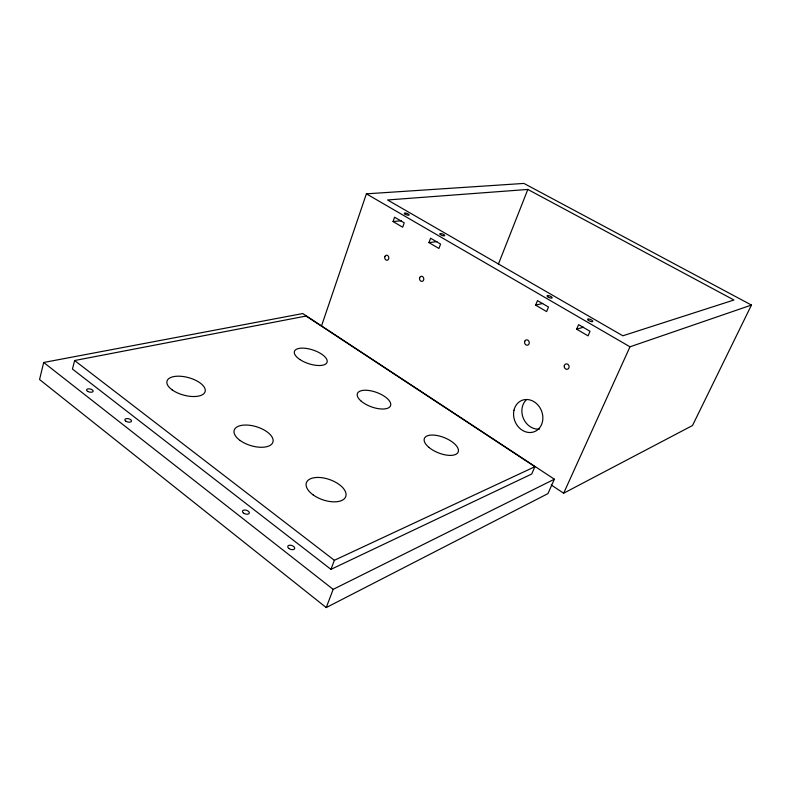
<?xml version="1.0" encoding="UTF-8"?>
<svg xmlns="http://www.w3.org/2000/svg" width="791" height="791" viewBox="0 0 791 791"><rect width="100%" height="100%" fill="white"/><g stroke="black" fill="none" stroke-linecap="round" stroke-linejoin="round"><path stroke-width="1.19" d="M43.703 362.476L39.55 379.522L326.238 607.577L547.926 493.624L554.372 479.208L302.745 313.552L43.703 362.476L333.159 589.364L554.372 479.208M74.621 360.528L72.446 369.051L330.945 569.352L531.71 474.027L534.914 466.7L306.107 316.034L74.621 360.528L334.356 560.295L534.914 466.7M321.551 325.833L366.391 193.844L523.919 183.423L751.45 305.059L692.511 425.518L563.657 493.208L551.297 485.031M393.058 221.569L394.58 217.218L404.231 222.844L402.678 227.215L393.058 221.569L401.195 220.748M428.979 242.629L430.591 238.229L440.567 244.053L438.936 248.463L428.979 242.629L436.909 241.591M330.945 569.352L334.356 560.295M326.238 607.577L333.159 589.364M498.399 264.145L527.834 189.445L733.959 300.007L622.824 335.789L387.57 199.965L527.834 189.445M535.626 305.138L537.494 300.62L548.499 307.046L546.611 311.575L535.626 305.138L542.715 303.447M576.649 329.185L578.617 324.626L590.027 331.291L588.039 335.859L576.649 329.185L583.451 327.217M563.657 493.208L629.982 346.804L751.45 305.059M366.391 193.844L629.982 346.804M539.531 429.058A16.67 14.169 67.9 0 1 523.593 418.864A16.67 14.169 67.9 0 1 526.272 399.87M564.25 365.897A2.768 2.413 70.1 0 0 567.523 369.219A2.768 2.413 70.1 0 0 568.245 364.651A2.768 2.413 70.1 0 0 564.25 365.897M524.759 341.218A2.719 2.333 73.7 0 0 527.142 345.212A2.719 2.333 73.7 0 0 528.833 341.148A2.719 2.333 73.7 0 0 524.759 341.218M384.881 256.571A2.551 2.047 81.4 0 0 387.017 260.259A2.551 2.047 81.4 0 0 388.411 256.333A2.551 2.047 81.4 0 0 384.881 256.571M419.705 277.641A2.591 2.116 80 0 0 421.9 281.408A2.591 2.116 80 0 0 423.373 277.443A2.591 2.116 80 0 0 419.705 277.641M547.787 296.793A2.749 0.85 22.4 0 0 552.088 297.97A2.749 0.85 22.4 0 0 548.984 295.705A2.749 0.85 22.4 0 0 547.787 296.793M440.369 234.571A2.61 0.771 20.5 0 0 444.582 235.758A2.61 0.771 20.5 0 0 441.882 233.75A2.61 0.771 20.5 0 0 440.369 234.571M588.395 320.315A2.808 0.88 23.1 0 0 592.726 321.492A2.808 0.88 23.1 0 0 589.473 319.119A2.808 0.88 23.1 0 0 588.395 320.315M405.239 214.252A2.571 0.751 20 0 0 409.135 215.014A2.571 0.751 20 0 0 405.793 213.076A2.571 0.751 20 0 0 405.239 214.252M513.982 410.213A16.858 14.268 68 0 0 532.274 432.311A16.858 14.268 68 0 0 538.374 405.516A16.858 14.268 68 0 0 513.982 410.213M125.64 421.03A3.411 1.671 13.3 0 0 131.326 421.504A3.411 1.671 13.3 0 0 127.578 418.587A3.411 1.671 13.3 0 0 125.64 421.03M243.48 513.033A3.55 1.928 16.7 0 0 249.224 513.3A3.55 1.928 16.7 0 0 244.983 510.007A3.55 1.928 16.7 0 0 243.48 513.033M87.93 391.496A3.372 1.582 12.5 0 0 93.16 391.258A3.372 1.582 12.5 0 0 88.543 388.826A3.372 1.582 12.5 0 0 87.93 391.496M288.873 548.47A3.609 2.027 18.5 0 0 294.628 548.647A3.609 2.027 18.5 0 0 290.188 545.197A3.609 2.027 18.5 0 0 288.873 548.47M299.918 359.539A17.194 7.168 18.4 0 0 326.91 362.624A17.194 7.168 18.4 0 0 305.435 348.307A17.194 7.168 18.4 0 0 299.918 359.539M313.157 494.899A20.843 10.669 19.3 0 0 345.756 496.54A20.843 10.669 19.3 0 0 319.346 477.477A20.843 10.669 19.3 0 0 313.157 494.899M361.269 401.235A17.649 7.663 20 0 0 389.825 406.851A17.649 7.663 20 0 0 370.821 390.813A17.649 7.663 20 0 0 361.269 401.235M172.131 389.854A19.765 9.077 15.2 0 0 204.503 392.9A19.765 9.077 15.2 0 0 181.554 376.338A19.765 9.077 15.2 0 0 172.131 389.854M240.088 440.468A20.25 9.848 17 0 0 272.608 442.871A20.25 9.848 17 0 0 248.018 425.123A20.25 9.848 17 0 0 240.088 440.468M428.93 447.39A18.203 8.167 21.9 0 0 457.781 452.749A18.203 8.167 21.9 0 0 437.146 435.525A18.203 8.167 21.9 0 0 428.93 447.39"/></g></svg>
